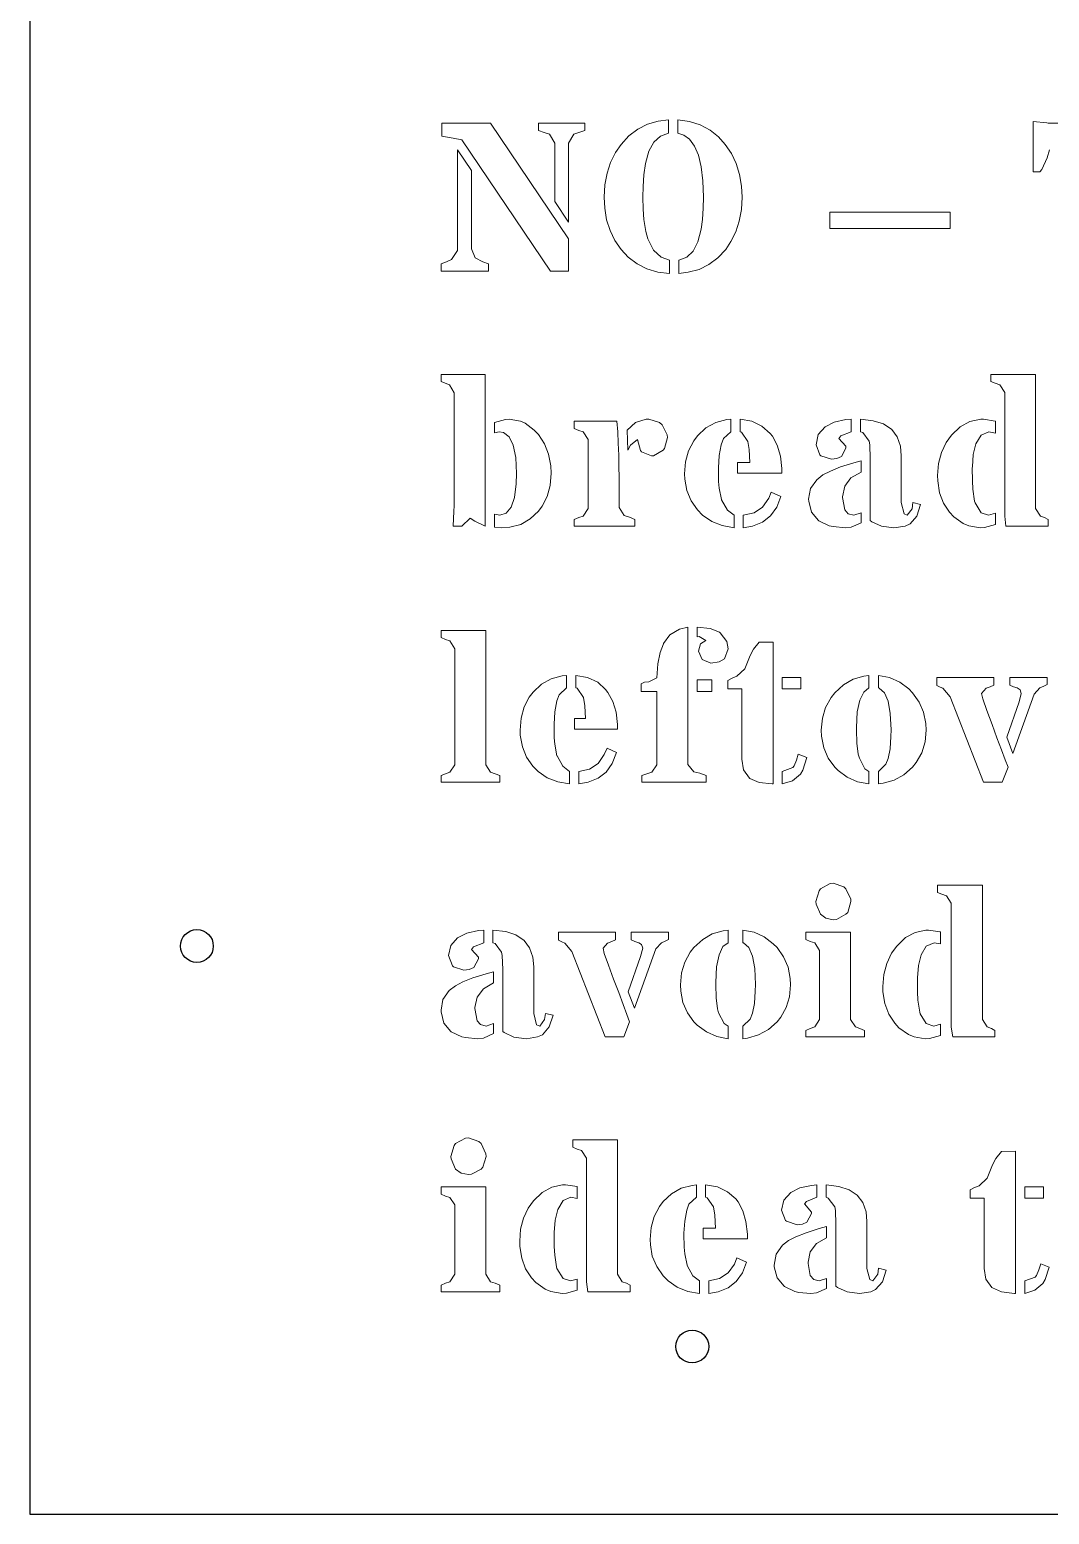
# Model space of a CAD drawing. Header units: millimetres. Extents: x 3735 to 5333, y 3252 to 4770.
# Drawn here: x 4539.8 to 4701.4, y 3800 to 4035.1 of the extents above; entities that cross this region are included whole.
import ezdxf

# ---------------------------------------------------------------- set-up
doc = ezdxf.new("R2010")
doc.units = ezdxf.units.MM
doc.layers.add('ext', color=18, linetype='Continuous', true_color=0x000000)
doc.layers.add('MASHARAB', color=6, linetype='Continuous', true_color=0xff00ff)

msp = doc.modelspace()

# ---------------------------------------------------------------- linework, layer by layer
at = {"layer": 'ext'}
msp.add_lwpolyline([(4539.85, 4769.98), (4539.85, 3799.98), (5289.85, 3799.98), (5289.85, 4769.98)], close=True, dxfattribs=at)
at = {"layer": 'MASHARAB', "lineweight": 0}
for p, q in [((4605.17, 4020.32), (4605.17, 4018.27)), ((4612.87, 4020.32), (4605.17, 4020.32)), ((4625.26, 4001.98), (4612.87, 4020.32)), ((4620.47, 4020.32), (4620.47, 4019.16)), ((4627.81, 4020.32), (4620.47, 4020.32)), ((4620.47, 4019.16), (4621.4, 4018.86)), ((4621.4, 4018.86), (4622.22, 4018.57)), ((4626.06, 4018.57), (4626.88, 4018.86)), ((4626.88, 4018.86), (4627.81, 4019.16)), ((4627.81, 4019.16), (4627.81, 4020.32)), ((4636.2, 4019.39), (4634.78, 4018.3)), ((4637.75, 4020.15), (4636.2, 4019.39)), ((4639.47, 4020.65), (4637.75, 4020.15)), ((4641.09, 4020.85), (4639.47, 4020.65)), ((4639.8, 4018.27), (4641.09, 4018.73)), ((4641.09, 4018.73), (4641.09, 4020.85)), ((4644.43, 4020.58), (4642.55, 4020.85)), ((4642.55, 4020.85), (4642.55, 4018.73)), ((4642.55, 4018.73), (4643.5, 4018.43)), ((4646.12, 4020.05), (4644.43, 4020.58)), ((4647.67, 4019.23), (4646.12, 4020.05)), ((4649.02, 4018.14), (4647.67, 4019.23)), ((4701.04, 4020.35), (4698.89, 4020.58)), ((4698.89, 4020.58), (4698.89, 4012.62)), ((4701.24, 4020.32), (4701.04, 4020.35)), ((4704.77, 4020.32), (4701.24, 4020.32)), ((4605.17, 4018.27), (4606.96, 4017.94)), ((4606.96, 4017.94), (4608.34, 4017.67)), ((4608.34, 4017.67), (4622.39, 3996.85)), ((4622.22, 4018.57), (4623.05, 4017.14)), ((4623.05, 4017.14), (4623.05, 4007.89)), ((4625.26, 4017.14), (4626.06, 4018.57)), ((4625.26, 4004.62), (4625.26, 4017.14)), ((4633.56, 4016.95), (4632.67, 4015.66)), ((4634.78, 4018.3), (4633.56, 4016.95)), ((4637.99, 4015.86), (4638.78, 4017.31)), ((4638.78, 4017.31), (4639.8, 4018.27)), ((4643.5, 4018.43), (4644.43, 4017.77)), ((4644.43, 4017.77), (4645.22, 4016.68)), ((4645.22, 4016.68), (4645.82, 4015.23)), ((4650.08, 4016.95), (4649.02, 4018.14)), ((4651.07, 4015.49), (4650.08, 4016.95)), ((4609.86, 4012.82), (4607.65, 4016.09)), ((4607.65, 4016.09), (4607.65, 4000.39)), ((4631.87, 4014.07), (4631.34, 4012.39)), ((4632.67, 4015.66), (4631.87, 4014.07)), ((4637.19, 4012.15), (4637.42, 4013.94)), ((4637.42, 4013.94), (4637.99, 4015.86)), ((4645.82, 4015.23), (4646.25, 4013.41)), ((4651.83, 4013.91), (4651.07, 4015.49)), ((4700.24, 4012.98), (4701.07, 4014.8)), ((4701.07, 4014.8), (4701.47, 4016.09)), ((4609.86, 4000.39), (4609.86, 4012.82)), ((4631.34, 4012.39), (4631.01, 4010.54)), ((4637.06, 4010.3), (4637.19, 4012.15)), ((4646.25, 4013.41), (4646.51, 4011.2)), ((4652.36, 4012.19), (4651.83, 4013.91)), ((4652.66, 4010.34), (4652.36, 4012.19)), ((4698.89, 4012.62), (4699.91, 4012.62)), ((4699.91, 4012.62), (4700.24, 4012.98)), ((4631.01, 4010.54), (4630.88, 4008.59)), ((4637.03, 4008.59), (4637.06, 4010.3)), ((4646.51, 4011.2), (4646.61, 4008.59)), ((4652.76, 4008.59), (4652.66, 4010.34)), ((4623.05, 4007.89), (4625.26, 4004.62)), ((4630.88, 4008.59), (4630.98, 4006.87)), ((4630.98, 4006.87), (4631.28, 4005.02)), ((4637.06, 4006.7), (4637.03, 4008.59)), ((4646.58, 4006.87), (4646.45, 4005.05)), ((4646.61, 4008.59), (4646.58, 4006.87)), ((4652.63, 4006.64), (4652.76, 4008.59)), ((4631.28, 4005.02), (4631.84, 4003.33)), ((4637.19, 4005.05), (4637.06, 4006.7)), ((4637.49, 4003.17), (4637.19, 4005.05)), ((4646.45, 4005.05), (4646.25, 4003.5)), ((4651.73, 4003.1), (4652.3, 4004.79)), ((4652.3, 4004.79), (4652.63, 4006.64)), ((4666.67, 4006.24), (4685.7, 4006.24)), ((4666.67, 4003.63), (4666.67, 4006.24)), ((4685.7, 4006.24), (4685.7, 4003.63)), ((4631.84, 4003.33), (4632.6, 4001.75)), ((4637.82, 4001.98), (4637.49, 4003.17)), ((4646.25, 4003.5), (4645.75, 4001.51)), ((4650.97, 4001.55), (4651.73, 4003.1)), ((4685.7, 4003.63), (4666.67, 4003.63)), ((4607.62, 4000.13), (4606.72, 3998.74)), ((4607.65, 4000.39), (4607.62, 4000.13)), ((4610.46, 3998.97), (4609.86, 4000.39)), ((4625.26, 3996.85), (4625.26, 4001.98)), ((4632.6, 4001.75), (4633.59, 4000.32)), ((4633.59, 4000.32), (4634.71, 3999.1)), ((4638.71, 4000.19), (4637.82, 4001.98)), ((4639.94, 3999.07), (4638.71, 4000.19)), ((4644.99, 4000.03), (4643.97, 3999.07)), ((4645.75, 4001.51), (4644.99, 4000.03)), ((4648.89, 3998.97), (4650.15, 4000.32)), ((4650.15, 4000.32), (4650.97, 4001.55)), ((4605.9, 3998.37), (4605.04, 3998.04)), ((4605.04, 3998.04), (4605.04, 3996.85)), ((4606.72, 3998.74), (4605.9, 3998.37)), ((4611.68, 3998.37), (4610.46, 3998.97)), ((4612.57, 3998.04), (4611.68, 3998.37)), ((4612.57, 3996.85), (4612.57, 3998.04)), ((4634.71, 3999.1), (4636.1, 3998.04)), ((4636.1, 3998.04), (4637.66, 3997.25)), ((4641.26, 3998.64), (4639.94, 3999.07)), ((4641.26, 3996.52), (4641.26, 3998.64)), ((4643.97, 3999.07), (4642.71, 3998.64)), ((4642.71, 3998.64), (4642.71, 3996.52)), ((4645.92, 3997.15), (4647.5, 3997.91)), ((4647.5, 3997.91), (4648.89, 3998.97)), ((4605.04, 3996.85), (4612.57, 3996.85)), ((4622.39, 3996.85), (4625.26, 3996.85)), ((4637.66, 3997.25), (4639.37, 3996.72)), ((4639.37, 3996.72), (4641.26, 3996.52)), ((4642.71, 3996.52), (4644.2, 3996.69)), ((4644.2, 3996.69), (4645.92, 3997.15)), ((4605.04, 3980.53), (4605.04, 3979.41)), ((4612.05, 3980.53), (4605.04, 3980.53)), ((4605.04, 3979.41), (4605.67, 3979.11)), ((4605.67, 3979.11), (4606.36, 3978.88)), ((4606.36, 3978.88), (4607.12, 3977.62)), ((4612.05, 3956.47), (4612.05, 3980.53)), ((4692.15, 3980.53), (4692.15, 3979.41)), ((4699.25, 3980.53), (4692.15, 3980.53)), ((4692.15, 3979.41), (4692.84, 3979.11)), ((4692.84, 3979.11), (4693.57, 3978.88)), ((4693.57, 3978.88), (4694.36, 3977.66)), ((4699.25, 3959.28), (4699.25, 3980.53)), ((4607.12, 3977.62), (4607.12, 3959.68)), ((4694.36, 3977.66), (4694.36, 3958.06)), ((4615.25, 3973.39), (4613.5, 3972.93)), ((4613.5, 3972.93), (4613.5, 3971.28)), ((4615.85, 3973.43), (4615.25, 3973.39)), ((4617.63, 3973.13), (4615.85, 3973.43)), ((4618.36, 3972.8), (4617.63, 3973.13)), ((4619.81, 3971.71), (4618.36, 3972.8)), ((4620.47, 3971.01), (4619.81, 3971.71)), ((4626.16, 3973.09), (4626.16, 3971.94)), ((4632.9, 3973.09), (4626.16, 3973.09)), ((4626.16, 3971.94), (4626.85, 3971.64)), ((4626.85, 3971.64), (4627.58, 3971.44)), ((4633.03, 3971.41), (4632.9, 3973.09)), ((4635.87, 3972.9), (4634.52, 3971.67)), ((4634.52, 3971.67), (4634.62, 3968.53)), ((4637.52, 3973.43), (4635.87, 3972.9)), ((4637.99, 3973.43), (4637.52, 3973.43)), ((4639.67, 3972.9), (4637.99, 3973.43)), ((4640.1, 3972.53), (4639.67, 3972.9)), ((4640.89, 3970.95), (4640.1, 3972.53)), ((4647.01, 3972.04), (4645.69, 3970.78)), ((4648.56, 3972.9), (4647.01, 3972.04)), ((4650.31, 3973.36), (4648.56, 3972.9)), ((4650.97, 3973.43), (4650.31, 3973.36)), ((4650.97, 3971.44), (4650.97, 3973.43)), ((4654.31, 3973.09), (4652.43, 3973.43)), ((4652.43, 3973.43), (4652.43, 3971.44)), ((4655.9, 3972.33), (4654.31, 3973.09)), ((4657.19, 3971.18), (4655.9, 3972.33)), ((4665.91, 3972.2), (4664.82, 3971.01)), ((4667.36, 3972.96), (4665.91, 3972.2)), ((4669.21, 3973.36), (4667.36, 3972.96)), ((4670.04, 3973.43), (4669.21, 3973.36)), ((4670.04, 3971.44), (4670.04, 3973.43)), ((4673.54, 3973.19), (4671.53, 3973.43)), ((4671.53, 3973.43), (4671.53, 3971.44)), ((4675.16, 3972.67), (4673.54, 3973.19)), ((4676.45, 3971.81), (4675.16, 3972.67)), ((4677.31, 3970.65), (4676.45, 3971.81)), ((4687.32, 3972.24), (4685.94, 3970.91)), ((4688.84, 3973.06), (4687.32, 3972.24)), ((4690.56, 3973.43), (4688.84, 3973.06)), ((4690.99, 3973.43), (4690.56, 3973.43)), ((4692.84, 3973.13), (4690.99, 3973.43)), ((4692.88, 3973.13), (4692.84, 3973.13)), ((4692.88, 3971.24), (4692.88, 3973.13)), ((4613.5, 3971.28), (4614.26, 3971.44)), ((4614.26, 3971.44), (4614.95, 3971.31)), ((4614.95, 3971.31), (4615.85, 3970.62)), ((4615.85, 3970.62), (4616.47, 3969.33)), ((4616.47, 3969.33), (4616.87, 3967.38)), ((4621.43, 3969.53), (4620.47, 3971.01)), ((4622.09, 3967.87), (4621.43, 3969.53)), ((4627.58, 3971.44), (4628.34, 3970.22)), ((4628.34, 3970.22), (4628.34, 3959.28)), ((4633.13, 3969.62), (4633.03, 3971.41)), ((4633.19, 3967.74), (4633.13, 3969.62)), ((4634.62, 3968.53), (4635.05, 3969.29)), ((4635.05, 3969.29), (4636.17, 3970.22)), ((4636.17, 3970.22), (4636.17, 3970.19)), ((4636.17, 3970.19), (4636.66, 3968.47)), ((4640.46, 3968.8), (4640.93, 3970.52)), ((4640.93, 3970.52), (4640.89, 3970.95)), ((4645.09, 3969.99), (4644.26, 3968.44)), ((4645.69, 3970.78), (4645.09, 3969.99)), ((4649.12, 3967.68), (4649.45, 3969.39)), ((4649.45, 3969.39), (4649.78, 3970.35)), ((4649.78, 3970.35), (4650.97, 3971.44)), ((4652.43, 3971.44), (4652.66, 3971.38)), ((4652.66, 3971.38), (4653.65, 3969.92)), ((4653.65, 3969.92), (4653.88, 3968.63)), ((4657.55, 3970.72), (4657.19, 3971.18)), ((4658.31, 3969.29), (4657.55, 3970.72)), ((4658.81, 3967.58), (4658.31, 3969.29)), ((4664.82, 3971.01), (4664.46, 3969.39)), ((4664.46, 3969.39), (4665.08, 3967.77)), ((4668.09, 3970.38), (4668.42, 3970.78)), ((4669.21, 3969.13), (4668.09, 3970.38)), ((4668.42, 3970.78), (4670.04, 3971.44)), ((4671.53, 3971.44), (4671.86, 3971.34)), ((4671.86, 3971.34), (4672.88, 3969.96)), ((4672.88, 3969.96), (4672.98, 3969.39)), ((4672.98, 3969.39), (4673.05, 3967.21)), ((4677.84, 3969.16), (4677.31, 3970.65)), ((4685.11, 3969.76), (4684.35, 3968.14)), ((4685.94, 3970.91), (4685.11, 3969.76)), ((4689.37, 3967.84), (4689.8, 3969.53)), ((4689.8, 3969.53), (4690.63, 3970.91)), ((4690.63, 3970.91), (4691.85, 3971.44)), ((4691.85, 3971.44), (4692.88, 3971.24)), ((4616.87, 3967.38), (4617, 3964.83)), ((4622.42, 3966.06), (4622.09, 3967.87)), ((4633.23, 3965.79), (4633.19, 3967.74)), ((4636.66, 3968.47), (4636.8, 3968.27)), ((4636.8, 3968.27), (4638.38, 3967.61)), ((4638.38, 3967.61), (4638.71, 3967.64)), ((4638.71, 3967.64), (4640.23, 3968.5)), ((4640.23, 3968.5), (4640.46, 3968.8)), ((4644.26, 3968.44), (4643.8, 3966.68)), ((4648.99, 3965.73), (4649.12, 3967.68)), ((4653.88, 3968.63), (4653.98, 3966.58)), ((4659.04, 3965.63), (4658.81, 3967.58)), ((4665.08, 3967.77), (4665.22, 3967.64)), ((4665.22, 3967.64), (4666.93, 3967.11)), ((4666.93, 3967.11), (4667.76, 3967.21)), ((4667.76, 3967.21), (4668.49, 3967.51)), ((4668.49, 3967.51), (4669.21, 3968.86)), ((4669.21, 3968.86), (4669.21, 3969.13)), ((4673.05, 3967.21), (4673.05, 3957.4)), ((4677.97, 3967.61), (4677.84, 3969.16)), ((4677.97, 3960.21), (4677.97, 3967.61)), ((4684.35, 3968.14), (4683.89, 3966.39)), ((4689.24, 3965.89), (4689.37, 3967.84)), ((4617, 3964.83), (4616.94, 3963.21)), ((4622.32, 3962.95), (4622.49, 3964.9)), ((4622.49, 3964.9), (4622.42, 3966.06)), ((4633.26, 3964.34), (4633.23, 3965.79)), ((4643.8, 3966.68), (4643.64, 3964.77)), ((4643.64, 3964.77), (4643.67, 3963.94)), ((4648.99, 3965.66), (4648.99, 3965.73)), ((4649.02, 3963.54), (4648.99, 3965.66)), ((4652.02, 3966.58), (4652.02, 3964.9)), ((4653.98, 3966.58), (4652.02, 3966.58)), ((4652.02, 3964.9), (4659.07, 3964.9)), ((4659.07, 3964.9), (4659.04, 3965.63)), ((4665.55, 3964.6), (4664.59, 3963.84)), ((4666.74, 3965.2), (4665.55, 3964.6)), ((4668.36, 3965.86), (4666.74, 3965.2)), ((4670.44, 3966.49), (4668.36, 3965.86)), ((4669.97, 3964.14), (4671.59, 3965.06)), ((4671.59, 3966.82), (4670.44, 3966.49)), ((4671.59, 3965.06), (4671.59, 3966.82)), ((4683.89, 3966.39), (4683.72, 3964.5)), ((4689.21, 3965.73), (4689.24, 3965.89)), ((4689.24, 3963.64), (4689.21, 3965.73)), ((4616.94, 3963.21), (4616.67, 3961.03)), ((4621.86, 3961.2), (4622.32, 3962.95)), ((4633.26, 3959.45), (4633.26, 3964.34)), ((4643.67, 3963.94), (4643.97, 3962.12)), ((4649.12, 3962.52), (4649.02, 3963.54)), ((4649.49, 3960.7), (4649.12, 3962.52)), ((4663.6, 3962.45), (4663.27, 3960.74)), ((4664.59, 3963.84), (4663.6, 3962.45)), ((4668.65, 3961.13), (4669.02, 3962.82)), ((4669.02, 3962.82), (4669.97, 3964.14)), ((4683.72, 3964.5), (4683.75, 3963.64)), ((4683.75, 3963.64), (4684.05, 3961.79)), ((4689.31, 3962.32), (4689.24, 3963.64)), ((4689.6, 3960.44), (4689.31, 3962.32)), ((4616.67, 3961.03), (4616.14, 3959.48)), ((4621.07, 3959.65), (4621.86, 3961.2)), ((4643.97, 3962.12), (4644.66, 3960.5)), ((4644.66, 3960.5), (4645.69, 3959.05)), ((4649.49, 3960.67), (4649.49, 3960.7)), ((4650.41, 3959.02), (4649.49, 3960.67)), ((4656.99, 3960.9), (4656, 3959.48)), ((4657.38, 3961.89), (4656.99, 3960.9)), ((4658.9, 3961.2), (4657.38, 3961.89)), ((4658.24, 3959.48), (4658.9, 3961.2)), ((4663.27, 3960.74), (4663.3, 3960.47)), ((4663.3, 3960.47), (4663.73, 3958.72)), ((4668.65, 3961), (4668.65, 3961.13)), ((4669.02, 3959.08), (4668.65, 3961)), ((4678.43, 3958.42), (4677.97, 3960.21)), ((4679.82, 3960.24), (4679.69, 3959.25)), ((4681.01, 3959.94), (4679.82, 3960.24)), ((4680.45, 3958.06), (4681.01, 3959.94)), ((4684.05, 3961.79), (4684.68, 3960.14)), ((4684.68, 3960.14), (4685.64, 3958.69)), ((4689.67, 3960.17), (4689.6, 3960.44)), ((4690.63, 3958.62), (4689.67, 3960.17)), ((4607.09, 3958.85), (4606.96, 3956.51)), ((4607.12, 3959.68), (4607.09, 3958.85)), ((4608.31, 3956.51), (4609.67, 3957.76)), ((4609.67, 3957.76), (4610.39, 3957.27)), ((4614.33, 3958.22), (4613.5, 3958.36)), ((4613.5, 3958.36), (4613.5, 3956.34)), ((4615.35, 3958.55), (4614.33, 3958.22)), ((4616.14, 3959.48), (4615.35, 3958.55)), ((4617.66, 3956.77), (4619.18, 3957.63)), ((4619.18, 3957.63), (4620.47, 3958.85)), ((4620.47, 3958.85), (4621.07, 3959.65)), ((4626.85, 3957.86), (4626.16, 3957.56)), ((4626.16, 3957.56), (4626.16, 3956.51)), ((4627.58, 3958.09), (4626.85, 3957.86)), ((4628.34, 3959.28), (4627.58, 3958.09)), ((4634.05, 3958.19), (4633.26, 3959.45)), ((4634.88, 3957.89), (4634.05, 3958.19)), ((4635.74, 3957.56), (4634.88, 3957.89)), ((4635.74, 3956.51), (4635.74, 3957.56)), ((4645.69, 3959.05), (4646.48, 3958.22)), ((4646.48, 3958.22), (4647.93, 3957.23)), ((4651.47, 3958.22), (4650.41, 3959.02)), ((4651.47, 3956.24), (4651.47, 3958.22)), ((4654.64, 3958.59), (4652.92, 3958.22)), ((4652.92, 3958.22), (4652.92, 3956.24)), ((4656, 3959.48), (4654.64, 3958.59)), ((4656, 3957.13), (4657.25, 3958.13)), ((4657.25, 3958.13), (4658.24, 3959.48)), ((4663.73, 3958.72), (4664.85, 3957.4)), ((4669.54, 3958.46), (4669.02, 3959.08)), ((4670.44, 3958.22), (4669.54, 3958.46)), ((4671.59, 3958.62), (4670.44, 3958.22)), ((4671.59, 3957.03), (4671.59, 3958.62)), ((4678.9, 3958.22), (4678.43, 3958.42)), ((4679.69, 3959.25), (4678.9, 3958.22)), ((4679.36, 3956.87), (4680.45, 3958.06)), ((4685.64, 3958.69), (4686.3, 3957.96)), ((4686.3, 3957.96), (4687.79, 3956.9)), ((4691.82, 3958.22), (4690.63, 3958.62)), ((4692.88, 3958.52), (4691.82, 3958.22)), ((4692.88, 3956.74), (4692.88, 3958.52)), ((4694.36, 3958.06), (4694.56, 3956.51)), ((4700.01, 3958.09), (4699.25, 3959.28)), ((4700.67, 3957.86), (4700.01, 3958.09)), ((4701.27, 3957.56), (4700.67, 3957.86)), ((4701.27, 3956.51), (4701.27, 3957.56)), ((4606.96, 3956.51), (4608.31, 3956.51)), ((4610.39, 3957.27), (4612.05, 3956.47)), ((4613.5, 3956.34), (4614.62, 3956.24)), ((4614.62, 3956.24), (4615.94, 3956.34)), ((4615.94, 3956.34), (4617.66, 3956.77)), ((4626.16, 3956.51), (4635.74, 3956.51)), ((4647.93, 3957.23), (4649.59, 3956.57)), ((4649.59, 3956.57), (4651.47, 3956.24)), ((4652.92, 3956.24), (4654.41, 3956.51)), ((4654.41, 3956.51), (4656, 3957.13)), ((4664.85, 3957.4), (4664.92, 3957.33)), ((4664.92, 3957.33), (4666.57, 3956.54)), ((4666.57, 3956.54), (4667.2, 3956.41)), ((4667.2, 3956.41), (4669.12, 3956.24)), ((4669.12, 3956.24), (4670.01, 3956.31)), ((4670.01, 3956.31), (4671.59, 3957.03)), ((4673.05, 3957.4), (4673.31, 3957.17)), ((4673.31, 3957.17), (4674.83, 3956.47)), ((4674.83, 3956.47), (4676.81, 3956.24)), ((4676.81, 3956.24), (4678.6, 3956.51)), ((4678.6, 3956.51), (4679.36, 3956.87)), ((4687.79, 3956.9), (4688.68, 3956.54)), ((4688.68, 3956.54), (4690.46, 3956.24)), ((4690.46, 3956.24), (4691.16, 3956.27)), ((4691.16, 3956.27), (4692.88, 3956.74)), ((4694.56, 3956.51), (4701.27, 3956.51)), ((4605.04, 3939.95), (4605.04, 3938.83)), ((4612.11, 3939.95), (4605.04, 3939.95)), ((4605.04, 3938.83), (4605.73, 3938.53)), ((4612.11, 3918.7), (4612.11, 3939.95)), ((4641.32, 3939.26), (4640.27, 3937.9)), ((4642.81, 3940.15), (4641.32, 3939.26)), ((4644.13, 3940.48), (4642.81, 3940.15)), ((4644.13, 3918.73), (4644.13, 3940.48)), ((4647.67, 3940.28), (4645.62, 3940.48)), ((4645.62, 3940.48), (4645.62, 3938.96)), ((4645.62, 3938.96), (4645.95, 3938.99)), ((4645.95, 3938.99), (4647.01, 3938.4)), ((4649.16, 3939.69), (4647.67, 3940.28)), ((4649.29, 3939.59), (4649.16, 3939.69)), ((4650.35, 3938.2), (4649.29, 3939.59)), ((4605.73, 3938.53), (4606.43, 3938.3)), ((4606.43, 3938.3), (4607.22, 3937.07)), ((4607.22, 3937.07), (4607.22, 3918.7)), ((4639.74, 3936.48), (4639.41, 3934.7)), ((4640.27, 3937.87), (4639.74, 3936.48)), ((4640.27, 3937.9), (4640.27, 3937.87)), ((4646.18, 3937.87), (4645.82, 3936.68)), ((4645.82, 3936.68), (4646.41, 3935.36)), ((4647.01, 3938.4), (4646.18, 3937.87)), ((4649.95, 3935.49), (4650.54, 3937.04)), ((4650.54, 3937.04), (4650.35, 3938.2)), ((4654.54, 3937.01), (4654.01, 3936.02)), ((4655.43, 3938.1), (4654.54, 3937.01)), ((4657.65, 3938.13), (4655.43, 3938.1)), ((4657.65, 3915.66), (4657.65, 3938.13)), ((4639.41, 3934.7), (4639.24, 3932.45)), ((4646.41, 3935.36), (4647.8, 3934.79)), ((4647.8, 3934.79), (4649.09, 3934.99)), ((4649.09, 3934.99), (4649.95, 3935.49)), ((4654.01, 3936.02), (4653.19, 3933.9)), ((4622.49, 3932.32), (4620.97, 3931.46)), ((4624.24, 3932.78), (4622.49, 3932.32)), ((4624.9, 3932.85), (4624.24, 3932.78)), ((4624.9, 3930.86), (4624.9, 3932.85)), ((4628.27, 3932.51), (4626.39, 3932.85)), ((4626.39, 3932.85), (4626.39, 3930.86)), ((4629.86, 3931.75), (4628.27, 3932.51)), ((4631.11, 3930.63), (4629.86, 3931.75)), ((4637.29, 3931.75), (4636.76, 3931.49)), ((4637.95, 3931.85), (4637.29, 3931.75)), ((4639.24, 3932.45), (4637.95, 3931.85)), ((4645.62, 3932.12), (4645.62, 3930.3)), ((4647.97, 3932.12), (4645.62, 3932.12)), ((4647.97, 3930.3), (4647.97, 3932.12)), ((4651.17, 3932.42), (4650.51, 3932.02)), ((4650.51, 3932.02), (4650.51, 3930.7)), ((4651.93, 3932.71), (4651.17, 3932.42)), ((4653.19, 3933.9), (4651.93, 3932.71)), ((4659.1, 3932.51), (4659.1, 3930.7)), ((4662.08, 3932.51), (4659.1, 3932.51)), ((4662.08, 3930.7), (4662.08, 3932.51)), ((4670.34, 3932.25), (4668.82, 3931.36)), ((4672.06, 3932.75), (4670.34, 3932.25)), ((4672.85, 3932.85), (4672.06, 3932.75)), ((4672.85, 3930.86), (4672.85, 3932.85)), ((4676.12, 3932.51), (4674.34, 3932.85)), ((4674.34, 3932.85), (4674.34, 3930.86)), ((4677.74, 3931.79), (4676.12, 3932.51)), ((4679.16, 3930.7), (4677.74, 3931.79)), ((4683.59, 3932.51), (4683.59, 3931.26)), ((4692.64, 3932.51), (4683.59, 3932.51)), ((4692.64, 3931.29), (4692.64, 3932.51)), ((4695.16, 3932.51), (4695.16, 3931.29)), ((4701.07, 3932.51), (4695.16, 3932.51)), ((4701.07, 3931.39), (4701.07, 3932.51)), ((4619.02, 3929.41), (4618.22, 3927.86)), ((4619.65, 3930.2), (4619.02, 3929.41)), ((4620.97, 3931.46), (4619.65, 3930.2)), ((4623.38, 3928.81), (4623.74, 3929.77)), ((4623.74, 3929.77), (4624.9, 3930.86)), ((4626.39, 3930.86), (4626.59, 3930.8)), ((4626.59, 3930.8), (4627.61, 3929.34)), ((4627.61, 3929.34), (4627.81, 3928.05)), ((4631.48, 3930.14), (4631.11, 3930.63)), ((4632.27, 3928.71), (4631.48, 3930.14)), ((4636.76, 3931.49), (4636.76, 3930.3)), ((4636.76, 3930.3), (4639.24, 3930.3)), ((4639.24, 3930.3), (4639.24, 3918.7)), ((4645.62, 3930.3), (4647.97, 3930.3)), ((4650.51, 3930.7), (4652.72, 3930.7)), ((4652.72, 3930.7), (4652.72, 3919.59)), ((4659.1, 3930.7), (4662.08, 3930.7)), ((4666.84, 3929.34), (4665.98, 3927.79)), ((4667.43, 3930.1), (4666.84, 3929.34)), ((4668.82, 3931.36), (4667.43, 3930.1)), ((4671.4, 3928.95), (4672.02, 3930.2)), ((4672.02, 3930.2), (4672.85, 3930.86)), ((4674.34, 3930.86), (4674.47, 3930.83)), ((4674.47, 3930.83), (4675.29, 3930.1)), ((4675.29, 3930.1), (4675.89, 3928.75)), ((4679.76, 3930.1), (4679.16, 3930.7)), ((4680.81, 3928.62), (4679.76, 3930.1)), ((4683.59, 3931.26), (4684.15, 3930.99)), ((4684.15, 3930.99), (4684.58, 3930.8)), ((4684.58, 3930.8), (4685.74, 3929.47)), ((4685.74, 3929.47), (4691.02, 3915.93)), ((4690.66, 3929.97), (4691.42, 3930.8)), ((4690.89, 3929.14), (4690.66, 3929.97)), ((4691.42, 3930.8), (4692.05, 3931.03)), ((4692.05, 3931.03), (4692.64, 3931.29)), ((4695.16, 3931.29), (4695.75, 3931.06)), ((4695.65, 3920.49), (4699.05, 3929.9)), ((4695.75, 3931.06), (4696.35, 3930.86)), ((4696.35, 3930.86), (4696.81, 3930.56)), ((4696.97, 3930), (4696.64, 3928.65)), ((4696.81, 3930.56), (4696.97, 3930)), ((4699.05, 3929.9), (4699.95, 3930.86)), ((4699.95, 3930.86), (4700.54, 3931.13)), ((4700.54, 3931.13), (4701.07, 3931.39)), ((4618.22, 3927.86), (4617.73, 3926.1)), ((4622.95, 3925.15), (4623.05, 3927.1)), ((4623.05, 3927.1), (4623.38, 3928.81)), ((4627.81, 3928.05), (4627.91, 3926)), ((4632.77, 3927), (4632.27, 3928.71)), ((4633, 3925.05), (4632.77, 3927)), ((4665.98, 3927.79), (4665.48, 3926.07)), ((4670.87, 3924.58), (4671, 3927.06)), ((4671, 3927.06), (4671.4, 3928.95)), ((4675.89, 3928.75), (4676.22, 3926.8)), ((4681.51, 3927), (4680.81, 3928.62)), ((4681.84, 3925.21), (4681.51, 3927)), ((4691.52, 3927.29), (4690.89, 3929.14)), ((4692.35, 3925.08), (4691.52, 3927.29)), ((4696.64, 3928.65), (4694.69, 3923.06)), ((4617.73, 3926.1), (4617.56, 3924.19)), ((4622.95, 3925.08), (4622.95, 3925.15)), ((4622.98, 3922.96), (4622.95, 3925.08)), ((4626.21, 3926), (4626.21, 3924.32)), ((4627.91, 3926), (4626.21, 3926)), ((4633, 3924.32), (4633, 3925.05)), ((4665.48, 3926.07), (4665.28, 3924.19)), ((4670.87, 3924.25), (4670.87, 3924.58)), ((4676.22, 3926.8), (4676.35, 3924.25)), ((4681.9, 3924.19), (4681.84, 3925.21)), ((4693.14, 3922.96), (4692.35, 3925.08)), ((4617.56, 3924.19), (4617.6, 3923.36)), ((4617.6, 3923.36), (4617.93, 3921.54)), ((4623.05, 3921.94), (4622.98, 3922.96)), ((4626.21, 3924.32), (4633, 3924.32)), ((4665.28, 3924.19), (4665.35, 3923.2)), ((4665.35, 3923.2), (4665.71, 3921.38)), ((4670.93, 3922.11), (4670.87, 3924.25)), ((4676.32, 3923.16), (4676.19, 3921.21)), ((4676.35, 3924.25), (4676.32, 3923.16)), ((4681.21, 3920.59), (4681.74, 3922.3)), ((4681.74, 3922.3), (4681.9, 3924.19)), ((4693.83, 3921.08), (4693.14, 3922.96)), ((4694.69, 3923.06), (4695.65, 3920.49)), ((4617.93, 3921.54), (4618.59, 3919.92)), ((4618.59, 3919.92), (4619.61, 3918.47)), ((4623.41, 3920.12), (4623.05, 3921.94)), ((4623.45, 3920.09), (4623.41, 3920.12)), ((4624.34, 3918.47), (4623.45, 3920.09)), ((4630.91, 3920.32), (4629.92, 3918.9)), ((4631.34, 3921.31), (4630.91, 3920.32)), ((4632.86, 3920.62), (4631.34, 3921.31)), ((4632.17, 3918.9), (4632.86, 3920.62)), ((4661.65, 3920.35), (4661.35, 3919.4)), ((4663, 3919.83), (4661.65, 3920.35)), ((4665.71, 3921.38), (4666.41, 3919.76)), ((4671.16, 3920.39), (4670.93, 3922.11)), ((4671.33, 3919.73), (4671.16, 3920.39)), ((4676.19, 3921.21), (4675.89, 3919.69)), ((4680.35, 3919.06), (4681.21, 3920.59)), ((4694.43, 3919.49), (4693.83, 3921.08)), ((4606.43, 3917.51), (4605.73, 3917.28)), ((4607.22, 3918.7), (4606.43, 3917.51)), ((4612.9, 3917.51), (4612.11, 3918.7)), ((4613.63, 3917.28), (4612.9, 3917.51)), ((4619.61, 3918.47), (4620.44, 3917.64)), ((4620.44, 3917.64), (4621.86, 3916.65)), ((4625.4, 3917.64), (4624.34, 3918.47)), ((4625.4, 3915.66), (4625.4, 3917.64)), ((4628.57, 3918.01), (4626.88, 3917.64)), ((4626.88, 3917.64), (4626.88, 3915.66)), ((4629.92, 3918.9), (4628.57, 3918.01)), ((4629.92, 3916.55), (4631.21, 3917.54)), ((4631.21, 3917.54), (4632.17, 3918.9)), ((4638.42, 3917.51), (4637.66, 3917.28)), ((4639.24, 3918.7), (4638.42, 3917.51)), ((4645.09, 3917.58), (4644.13, 3918.73)), ((4646.05, 3917.35), (4645.09, 3917.58)), ((4652.72, 3919.59), (4652.99, 3917.91)), ((4652.99, 3917.91), (4653.91, 3916.59)), ((4660.79, 3918.24), (4659.1, 3917.64)), ((4659.1, 3917.64), (4659.1, 3915.66)), ((4660.99, 3918.5), (4660.79, 3918.24)), ((4661.35, 3919.4), (4660.99, 3918.5)), ((4661.98, 3917.21), (4662.37, 3917.84)), ((4662.37, 3917.84), (4663, 3919.83)), ((4666.41, 3919.76), (4667.43, 3918.3)), ((4667.43, 3918.3), (4667.96, 3917.78)), ((4667.96, 3917.78), (4669.41, 3916.72)), ((4672.22, 3918.07), (4671.33, 3919.73)), ((4672.85, 3917.64), (4672.22, 3918.07)), ((4672.85, 3915.66), (4672.85, 3917.64)), ((4675.53, 3918.77), (4674.34, 3917.64)), ((4674.34, 3917.64), (4674.34, 3915.66)), ((4675.89, 3919.69), (4675.53, 3918.77)), ((4678.4, 3917.08), (4679.76, 3918.3)), ((4679.76, 3918.3), (4680.35, 3919.06)), ((4693.97, 3915.93), (4694.89, 3918.3)), ((4694.89, 3918.3), (4694.43, 3919.49)), ((4605.73, 3917.28), (4605.04, 3916.98)), ((4605.04, 3916.98), (4605.04, 3915.93)), ((4605.04, 3915.93), (4614.33, 3915.93)), ((4614.33, 3916.98), (4613.63, 3917.28)), ((4614.33, 3915.93), (4614.33, 3916.98)), ((4621.86, 3916.65), (4623.55, 3915.99)), ((4623.55, 3915.99), (4625.4, 3915.66)), ((4626.88, 3915.66), (4628.34, 3915.93)), ((4628.34, 3915.93), (4629.92, 3916.55)), ((4637.66, 3917.28), (4636.86, 3916.98)), ((4636.86, 3916.98), (4636.86, 3915.93)), ((4636.86, 3915.93), (4647.04, 3915.93)), ((4647.04, 3916.98), (4646.05, 3917.35)), ((4647.04, 3915.93), (4647.04, 3916.98)), ((4653.91, 3916.59), (4653.98, 3916.52)), ((4653.98, 3916.52), (4655.47, 3915.89)), ((4655.47, 3915.89), (4657.52, 3915.66)), ((4657.52, 3915.66), (4657.65, 3915.66)), ((4659.1, 3915.66), (4660.72, 3916.16)), ((4660.72, 3916.16), (4661.98, 3917.21)), ((4669.41, 3916.72), (4671.03, 3915.99)), ((4671.03, 3915.99), (4672.85, 3915.66)), ((4674.34, 3915.66), (4675.1, 3915.76)), ((4675.1, 3915.76), (4676.85, 3916.26)), ((4676.85, 3916.26), (4678.4, 3917.08)), ((4691.02, 3915.93), (4693.97, 3915.93)), ((4664.95, 3898.74), (4664.42, 3897.02)), ((4665.18, 3899.04), (4664.95, 3898.74)), ((4666.7, 3899.87), (4665.18, 3899.04)), ((4667.2, 3899.93), (4666.7, 3899.87)), ((4668.88, 3899.37), (4667.2, 3899.93)), ((4669.21, 3899.04), (4668.88, 3899.37)), ((4669.97, 3897.42), (4669.21, 3899.04)), ((4683.72, 3899.63), (4683.72, 3898.48)), ((4690.83, 3899.63), (4683.72, 3899.63)), ((4690.83, 3878.35), (4690.83, 3899.63)), ((4664.42, 3897.02), (4664.46, 3896.63)), ((4664.46, 3896.63), (4665.18, 3895.01)), ((4669.48, 3895.31), (4669.97, 3897.02)), ((4669.97, 3897.02), (4669.97, 3897.42)), ((4683.72, 3898.48), (4684.42, 3898.18)), ((4684.42, 3898.18), (4685.14, 3897.95)), ((4685.14, 3897.95), (4685.9, 3896.76)), ((4685.9, 3896.76), (4685.9, 3877.13)), ((4665.18, 3895.01), (4666.04, 3894.38)), ((4666.04, 3894.38), (4667.2, 3894.15)), ((4667.2, 3894.15), (4667.69, 3894.18)), ((4667.69, 3894.18), (4669.21, 3895.01)), ((4669.21, 3895.01), (4669.48, 3895.31)), ((4609.14, 3892.03), (4607.65, 3891.27)), ((4610.99, 3892.43), (4609.14, 3892.03)), ((4611.81, 3892.5), (4610.99, 3892.43)), ((4611.81, 3890.51), (4611.81, 3892.5)), ((4615.28, 3892.26), (4613.27, 3892.5)), ((4613.27, 3892.5), (4613.27, 3890.51)), ((4616.9, 3891.74), (4615.28, 3892.26)), ((4618.19, 3890.88), (4616.9, 3891.74)), ((4623.64, 3892.17), (4623.64, 3890.91)), ((4632.7, 3892.17), (4623.64, 3892.17)), ((4632.7, 3890.94), (4632.7, 3892.17)), ((4635.18, 3892.17), (4635.18, 3890.94)), ((4641.09, 3892.17), (4635.18, 3892.17)), ((4641.09, 3891.04), (4641.09, 3892.17)), ((4648.03, 3891.9), (4646.51, 3891.01)), ((4649.75, 3892.4), (4648.03, 3891.9)), ((4650.54, 3892.5), (4649.75, 3892.4)), ((4650.54, 3890.51), (4650.54, 3892.5)), ((4654.64, 3892.17), (4652.86, 3892.5)), ((4652.86, 3892.5), (4652.86, 3890.51)), ((4656.26, 3891.44), (4654.64, 3892.17)), ((4662.84, 3892.17), (4662.84, 3891.01)), ((4669.94, 3892.17), (4662.84, 3892.17)), ((4669.94, 3878.35), (4669.94, 3892.17)), ((4680.16, 3892.13), (4678.64, 3891.31)), ((4681.87, 3892.5), (4680.16, 3892.13)), ((4682.3, 3892.5), (4681.87, 3892.5)), ((4684.15, 3892.23), (4682.3, 3892.5)), ((4684.19, 3892.2), (4684.15, 3892.23)), ((4684.19, 3890.32), (4684.19, 3892.2)), ((4606.59, 3890.08), (4606.23, 3888.46)), ((4607.65, 3891.27), (4606.59, 3890.08)), ((4609.86, 3889.46), (4610.16, 3889.85)), ((4610.95, 3888.2), (4609.86, 3889.46)), ((4610.16, 3889.85), (4611.81, 3890.51)), ((4613.27, 3890.51), (4613.6, 3890.41)), ((4613.6, 3890.41), (4614.62, 3889.03)), ((4619.08, 3889.72), (4618.19, 3890.88)), ((4619.58, 3888.23), (4619.08, 3889.72)), ((4623.64, 3890.91), (4624.17, 3890.65)), ((4624.17, 3890.65), (4624.64, 3890.45)), ((4624.64, 3890.45), (4625.76, 3889.13)), ((4630.72, 3889.62), (4631.44, 3890.45)), ((4630.91, 3888.8), (4630.72, 3889.62)), ((4631.44, 3890.45), (4632.1, 3890.68)), ((4632.1, 3890.68), (4632.7, 3890.94)), ((4635.18, 3890.94), (4635.77, 3890.71)), ((4635.67, 3880.14), (4639.08, 3889.56)), ((4635.77, 3890.71), (4636.37, 3890.51)), ((4636.37, 3890.51), (4636.83, 3890.22)), ((4636.99, 3889.65), (4636.66, 3888.3)), ((4636.83, 3890.22), (4636.99, 3889.65)), ((4639.08, 3889.56), (4639.97, 3890.51)), ((4639.97, 3890.51), (4640.56, 3890.78)), ((4640.56, 3890.78), (4641.09, 3891.04)), ((4645.12, 3889.75), (4644.53, 3888.99)), ((4646.51, 3891.01), (4645.12, 3889.75)), ((4649.09, 3888.6), (4649.68, 3889.89)), ((4649.68, 3889.89), (4650.54, 3890.51)), ((4652.86, 3890.51), (4652.96, 3890.48)), ((4652.96, 3890.48), (4653.82, 3889.75)), ((4653.82, 3889.75), (4654.38, 3888.4)), ((4657.68, 3890.35), (4656.26, 3891.44)), ((4658.28, 3889.75), (4657.68, 3890.35)), ((4659.3, 3888.27), (4658.28, 3889.75)), ((4662.84, 3891.01), (4663.53, 3890.71)), ((4663.53, 3890.71), (4664.26, 3890.48)), ((4664.26, 3890.48), (4665.02, 3889.29)), ((4665.02, 3889.29), (4665.02, 3878.35)), ((4677.25, 3889.98), (4676.42, 3888.83)), ((4678.64, 3891.31), (4677.25, 3889.98)), ((4681.11, 3888.6), (4681.94, 3889.98)), ((4681.94, 3889.98), (4683.16, 3890.51)), ((4683.16, 3890.51), (4684.19, 3890.32)), ((4606.23, 3888.46), (4606.86, 3886.85)), ((4610.23, 3886.58), (4610.99, 3887.94)), ((4610.99, 3887.94), (4610.95, 3888.2)), ((4614.62, 3889.03), (4614.72, 3888.46)), ((4614.72, 3888.46), (4614.82, 3886.28)), ((4619.74, 3886.68), (4619.58, 3888.23)), ((4625.76, 3889.13), (4631.05, 3875.58)), ((4631.58, 3886.94), (4630.91, 3888.8)), ((4632.37, 3884.73), (4631.58, 3886.94)), ((4636.66, 3888.3), (4634.71, 3882.71)), ((4643.67, 3887.44), (4643.14, 3885.72)), ((4644.53, 3888.99), (4643.67, 3887.44)), ((4648.69, 3886.71), (4649.09, 3888.6)), ((4654.38, 3888.4), (4654.74, 3886.45)), ((4660.03, 3886.65), (4659.3, 3888.27)), ((4675.66, 3887.24), (4675.2, 3885.49)), ((4676.42, 3888.83), (4675.66, 3887.24)), ((4680.69, 3886.91), (4681.11, 3888.6)), ((4606.86, 3886.85), (4606.99, 3886.71)), ((4606.99, 3886.71), (4608.67, 3886.18)), ((4610.1, 3884.93), (4608.48, 3884.3)), ((4608.67, 3886.18), (4609.5, 3886.28)), ((4609.5, 3886.28), (4610.23, 3886.58)), ((4612.18, 3885.59), (4610.1, 3884.93)), ((4613.33, 3885.89), (4612.18, 3885.59)), ((4613.33, 3884.14), (4613.33, 3885.89)), ((4614.82, 3886.28), (4614.82, 3876.47)), ((4619.74, 3879.28), (4619.74, 3886.68)), ((4633.19, 3882.62), (4632.37, 3884.73)), ((4643.14, 3885.72), (4642.98, 3883.84)), ((4648.56, 3884.23), (4648.69, 3886.71)), ((4654.74, 3886.45), (4654.88, 3883.9)), ((4660.36, 3884.86), (4660.03, 3886.65)), ((4660.43, 3883.84), (4660.36, 3884.86)), ((4675.2, 3885.49), (4675.03, 3883.57)), ((4680.52, 3884.96), (4680.69, 3886.91)), ((4680.52, 3884.8), (4680.52, 3884.96)), ((4680.55, 3882.71), (4680.52, 3884.8)), ((4606.33, 3882.95), (4605.34, 3881.53)), ((4607.32, 3883.67), (4606.33, 3882.95)), ((4608.48, 3884.3), (4607.32, 3883.67)), ((4610.76, 3881.89), (4611.75, 3883.21)), ((4611.75, 3883.21), (4613.33, 3884.14)), ((4633.89, 3880.73), (4633.19, 3882.62)), ((4634.71, 3882.71), (4635.67, 3880.14)), ((4642.98, 3883.84), (4643.04, 3882.85)), ((4643.04, 3882.85), (4643.37, 3881.03)), ((4648.56, 3883.9), (4648.56, 3884.23)), ((4648.63, 3881.76), (4648.56, 3883.9)), ((4654.84, 3882.85), (4654.71, 3880.86)), ((4654.88, 3883.9), (4654.84, 3882.85)), ((4660.26, 3881.95), (4660.43, 3883.84)), ((4675.03, 3883.57), (4675.07, 3882.71)), ((4675.07, 3882.71), (4675.36, 3880.86)), ((4680.62, 3881.39), (4680.55, 3882.71)), ((4605.34, 3881.53), (4605.04, 3879.81)), ((4610.39, 3880.24), (4610.76, 3881.89)), ((4610.39, 3880.07), (4610.39, 3880.24)), ((4610.76, 3878.15), (4610.39, 3880.07)), ((4634.48, 3879.15), (4633.89, 3880.73)), ((4643.37, 3881.03), (4644.1, 3879.41)), ((4648.86, 3880.04), (4648.63, 3881.76)), ((4649.02, 3879.38), (4648.86, 3880.04)), ((4654.71, 3880.86), (4654.41, 3879.34)), ((4658.87, 3878.72), (4659.73, 3880.24)), ((4659.73, 3880.24), (4660.26, 3881.95)), ((4675.36, 3880.86), (4675.99, 3879.21)), ((4680.92, 3879.51), (4680.62, 3881.39)), ((4605.04, 3879.81), (4605.04, 3879.54)), ((4605.04, 3879.54), (4605.47, 3877.79)), ((4605.47, 3877.79), (4606.59, 3876.47)), ((4611.29, 3877.53), (4610.76, 3878.15)), ((4613.33, 3877.69), (4612.21, 3877.3)), ((4613.33, 3876.11), (4613.33, 3877.69)), ((4620.17, 3877.49), (4619.74, 3879.28)), ((4621.43, 3878.35), (4620.67, 3877.3)), ((4621.6, 3879.31), (4621.43, 3878.35)), ((4622.79, 3879.01), (4621.6, 3879.31)), ((4622.19, 3877.16), (4622.79, 3879.01)), ((4633.99, 3875.58), (4634.91, 3877.96)), ((4634.91, 3877.96), (4634.48, 3879.15)), ((4644.1, 3879.41), (4645.12, 3877.96)), ((4645.12, 3877.96), (4645.65, 3877.43)), ((4649.92, 3877.72), (4649.02, 3879.38)), ((4650.54, 3877.3), (4649.92, 3877.72)), ((4654.05, 3878.42), (4652.86, 3877.3)), ((4654.41, 3879.34), (4654.05, 3878.42)), ((4656.92, 3876.77), (4658.28, 3877.96)), ((4658.28, 3877.96), (4658.87, 3878.72)), ((4665.02, 3878.35), (4664.26, 3877.16)), ((4670.73, 3877.16), (4669.94, 3878.35)), ((4675.99, 3879.21), (4676.95, 3877.76)), ((4676.95, 3877.76), (4677.61, 3877.03)), ((4680.98, 3879.24), (4680.92, 3879.51)), ((4681.94, 3877.69), (4680.98, 3879.24)), ((4683.13, 3877.3), (4681.94, 3877.69)), ((4684.19, 3877.59), (4683.13, 3877.3)), ((4684.19, 3875.81), (4684.19, 3877.59)), ((4691.59, 3877.16), (4690.83, 3878.35)), ((4606.59, 3876.47), (4606.66, 3876.4)), ((4606.66, 3876.4), (4608.34, 3875.61)), ((4608.34, 3875.61), (4608.94, 3875.48)), ((4608.94, 3875.48), (4610.89, 3875.31)), ((4610.89, 3875.31), (4611.75, 3875.41)), ((4612.21, 3877.3), (4611.29, 3877.53)), ((4611.75, 3875.41), (4613.33, 3876.11)), ((4614.82, 3876.47), (4615.05, 3876.27)), ((4615.05, 3876.27), (4616.57, 3875.54)), ((4616.57, 3875.54), (4618.59, 3875.31)), ((4618.59, 3875.31), (4620.34, 3875.58)), ((4620.67, 3877.3), (4620.17, 3877.49)), ((4620.34, 3875.58), (4621.13, 3875.94)), ((4621.13, 3875.94), (4622.19, 3877.16)), ((4631.05, 3875.58), (4633.99, 3875.58)), ((4645.65, 3877.43), (4647.11, 3876.37)), ((4647.11, 3876.37), (4648.73, 3875.68)), ((4648.73, 3875.68), (4650.54, 3875.31)), ((4650.54, 3875.31), (4650.54, 3877.3)), ((4652.86, 3877.3), (4652.86, 3875.31)), ((4652.86, 3875.31), (4653.62, 3875.41)), ((4653.62, 3875.41), (4655.37, 3875.91)), ((4655.37, 3875.91), (4656.92, 3876.77)), ((4663.53, 3876.93), (4662.84, 3876.63)), ((4662.84, 3876.63), (4662.84, 3875.58)), ((4662.84, 3875.58), (4672.16, 3875.58)), ((4664.26, 3877.16), (4663.53, 3876.93)), ((4671.43, 3876.93), (4670.73, 3877.16)), ((4672.16, 3876.63), (4671.43, 3876.93)), ((4672.16, 3875.58), (4672.16, 3876.63)), ((4677.61, 3877.03), (4679.1, 3875.97)), ((4679.1, 3875.97), (4679.99, 3875.61)), ((4679.99, 3875.61), (4681.78, 3875.31)), ((4681.78, 3875.31), (4682.47, 3875.35)), ((4682.47, 3875.35), (4684.19, 3875.81)), ((4685.9, 3877.13), (4686.13, 3875.58)), ((4686.13, 3875.58), (4692.81, 3875.58)), ((4692.25, 3876.93), (4691.59, 3877.16)), ((4692.81, 3876.63), (4692.25, 3876.93)), ((4692.81, 3875.58), (4692.81, 3876.63)), ((4608.91, 3859.55), (4607.35, 3858.69)), ((4609.37, 3859.58), (4608.91, 3859.55)), ((4611.05, 3859.02), (4609.37, 3859.58)), ((4611.42, 3858.69), (4611.05, 3859.02)), ((4625.92, 3859.29), (4625.92, 3858.13)), ((4633, 3859.29), (4625.92, 3859.29)), ((4633, 3838), (4633, 3859.29)), ((4607.12, 3858.39), (4606.59, 3856.67)), ((4606.59, 3856.67), (4606.63, 3856.28)), ((4607.35, 3858.69), (4607.12, 3858.39)), ((4612.14, 3857.07), (4611.42, 3858.69)), ((4611.65, 3854.96), (4612.18, 3856.67)), ((4612.18, 3856.67), (4612.14, 3857.07)), ((4625.92, 3858.13), (4626.62, 3857.83)), ((4626.62, 3857.83), (4627.31, 3857.6)), ((4627.31, 3857.6), (4628.11, 3856.41)), ((4628.11, 3856.41), (4628.11, 3836.78)), ((4693.83, 3857.43), (4692.94, 3856.31)), ((4696.05, 3857.47), (4693.83, 3857.43)), ((4696.05, 3834.96), (4696.05, 3857.47)), ((4606.63, 3856.28), (4607.35, 3854.66)), ((4607.35, 3854.66), (4608.25, 3854.03)), ((4608.25, 3854.03), (4609.37, 3853.8)), ((4609.86, 3853.83), (4611.42, 3854.66)), ((4611.42, 3854.66), (4611.65, 3854.96)), ((4692.41, 3855.32), (4691.59, 3853.2)), ((4692.94, 3856.31), (4692.41, 3855.32)), ((4605.04, 3851.85), (4605.04, 3850.69)), ((4612.11, 3851.85), (4605.04, 3851.85)), ((4609.37, 3853.8), (4609.86, 3853.83)), ((4612.11, 3838), (4612.11, 3851.85)), ((4622.62, 3851.78), (4621.07, 3850.96)), ((4624.31, 3852.15), (4622.62, 3851.78)), ((4624.77, 3852.18), (4624.31, 3852.15)), ((4626.59, 3851.88), (4624.77, 3852.18)), ((4626.62, 3851.85), (4626.59, 3851.88)), ((4626.62, 3849.97), (4626.62, 3851.85)), ((4644.83, 3852.08), (4643.11, 3851.62)), ((4645.52, 3852.18), (4644.83, 3852.08)), ((4645.52, 3850.2), (4645.52, 3852.18)), ((4648.86, 3851.82), (4646.97, 3852.18)), ((4646.97, 3852.18), (4646.97, 3850.2)), ((4650.44, 3851.06), (4648.86, 3851.82)), ((4661.91, 3851.68), (4660.46, 3850.92)), ((4663.76, 3852.08), (4661.91, 3851.68)), ((4664.59, 3852.18), (4663.76, 3852.08)), ((4664.59, 3850.2), (4664.59, 3852.18)), ((4668.09, 3851.92), (4666.08, 3852.18)), ((4666.08, 3852.18), (4666.08, 3850.2)), ((4669.71, 3851.39), (4668.09, 3851.92)), ((4689.57, 3851.75), (4688.91, 3851.35)), ((4690.33, 3852.02), (4689.57, 3851.75)), ((4691.59, 3853.2), (4690.33, 3852.02)), ((4697.53, 3851.85), (4697.53, 3850.03)), ((4700.51, 3851.85), (4697.53, 3851.85)), ((4700.51, 3850.03), (4700.51, 3851.85)), ((4605.04, 3850.69), (4605.73, 3850.36)), ((4605.73, 3850.36), (4606.43, 3850.13)), ((4606.43, 3850.13), (4607.22, 3848.97)), ((4619.68, 3849.64), (4618.85, 3848.48)), ((4621.07, 3850.96), (4619.68, 3849.64)), ((4623.55, 3848.25), (4624.4, 3849.67)), ((4624.4, 3849.67), (4625.59, 3850.2)), ((4625.59, 3850.2), (4626.62, 3849.97)), ((4640.23, 3849.5), (4639.64, 3848.71)), ((4641.56, 3850.76), (4640.23, 3849.5)), ((4643.11, 3851.62), (4641.56, 3850.76)), ((4644.33, 3849.11), (4645.52, 3850.2)), ((4646.97, 3850.2), (4647.21, 3850.1)), ((4647.21, 3850.1), (4648.2, 3848.68)), ((4651.73, 3849.93), (4650.44, 3851.06)), ((4652.1, 3849.47), (4651.73, 3849.93)), ((4652.86, 3848.02), (4652.1, 3849.47)), ((4659.37, 3849.74), (4659, 3848.15)), ((4660.46, 3850.92), (4659.37, 3849.74)), ((4662.64, 3849.14), (4662.97, 3849.5)), ((4662.97, 3849.5), (4664.59, 3850.2)), ((4666.08, 3850.2), (4666.41, 3850.07)), ((4666.41, 3850.07), (4667.43, 3848.68)), ((4671, 3850.53), (4669.71, 3851.39)), ((4671.86, 3849.37), (4671, 3850.53)), ((4672.39, 3847.88), (4671.86, 3849.37)), ((4688.91, 3851.35), (4688.91, 3850.03)), ((4688.91, 3850.03), (4691.12, 3850.03)), ((4691.12, 3850.03), (4691.12, 3838.9)), ((4697.53, 3850.03), (4700.51, 3850.03)), ((4607.22, 3848.97), (4607.22, 3838)), ((4618.85, 3848.48), (4618.09, 3846.89)), ((4623.12, 3846.56), (4623.55, 3848.25)), ((4638.81, 3847.16), (4638.35, 3845.41)), ((4639.64, 3848.71), (4638.81, 3847.16)), ((4643.67, 3846.4), (4644, 3848.15)), ((4644, 3848.15), (4644.33, 3849.11)), ((4648.2, 3848.68), (4648.43, 3847.36)), ((4648.43, 3847.36), (4648.53, 3845.31)), ((4653.35, 3846.33), (4652.86, 3848.02)), ((4659, 3848.15), (4659.63, 3846.53)), ((4663.76, 3847.85), (4662.64, 3849.14)), ((4663.03, 3846.23), (4663.76, 3847.62)), ((4663.76, 3847.62), (4663.76, 3847.85)), ((4667.43, 3848.68), (4667.53, 3848.12)), ((4667.53, 3848.12), (4667.6, 3845.93)), ((4672.52, 3846.36), (4672.39, 3847.88)), ((4617.63, 3845.14), (4617.5, 3843.22)), ((4618.09, 3846.89), (4617.63, 3845.14)), ((4622.98, 3844.61), (4623.12, 3846.56)), ((4622.98, 3844.45), (4622.98, 3844.61)), ((4638.35, 3845.41), (4638.18, 3843.49)), ((4643.54, 3844.48), (4643.67, 3846.4)), ((4646.6, 3845.31), (4646.6, 3843.62)), ((4648.53, 3845.31), (4646.6, 3845.31)), ((4653.58, 3844.35), (4653.35, 3846.33)), ((4659.63, 3846.53), (4659.76, 3846.4)), ((4659.76, 3846.4), (4661.48, 3845.84)), ((4661.48, 3845.84), (4662.31, 3845.93)), ((4662.31, 3845.93), (4663.03, 3846.23)), ((4664.98, 3845.24), (4662.9, 3844.58)), ((4666.14, 3845.57), (4664.98, 3845.24)), ((4666.14, 3843.79), (4666.14, 3845.57)), ((4667.6, 3845.93), (4667.6, 3836.12)), ((4672.52, 3838.93), (4672.52, 3846.36)), ((4617.5, 3843.22), (4617.5, 3842.37)), ((4617.5, 3842.37), (4617.83, 3840.52)), ((4622.98, 3842.37), (4622.98, 3844.45)), ((4623.05, 3841.04), (4622.98, 3842.37)), ((4638.18, 3843.49), (4638.22, 3842.66)), ((4638.22, 3842.66), (4638.51, 3840.85)), ((4643.54, 3844.38), (4643.54, 3844.48)), ((4643.57, 3842.27), (4643.54, 3844.38)), ((4643.67, 3841.24), (4643.57, 3842.27)), ((4646.6, 3843.62), (4653.62, 3843.62)), ((4653.62, 3843.62), (4653.58, 3844.35)), ((4659.14, 3842.6), (4658.14, 3841.18)), ((4660.09, 3843.32), (4659.14, 3842.6)), ((4661.28, 3843.95), (4660.09, 3843.32)), ((4662.9, 3844.58), (4661.28, 3843.95)), ((4663.56, 3841.57), (4664.52, 3842.86)), ((4664.52, 3842.86), (4666.14, 3843.79)), ((4617.83, 3840.52), (4618.42, 3838.86)), ((4623.35, 3839.16), (4623.05, 3841.04)), ((4638.51, 3840.85), (4639.21, 3839.23)), ((4644.03, 3839.42), (4643.67, 3841.24)), ((4651.93, 3840.61), (4651.53, 3839.62)), ((4653.45, 3839.92), (4651.93, 3840.61)), ((4652.79, 3838.2), (4653.45, 3839.92)), ((4658.14, 3841.18), (4657.81, 3839.46)), ((4663.2, 3839.89), (4663.56, 3841.57)), ((4607.22, 3838), (4606.43, 3836.81)), ((4612.9, 3836.81), (4612.11, 3838)), ((4618.42, 3838.86), (4619.38, 3837.41)), ((4623.41, 3838.9), (4623.35, 3839.16)), ((4624.37, 3837.34), (4623.41, 3838.9)), ((4633.76, 3836.81), (4633, 3838)), ((4639.21, 3839.23), (4640.23, 3837.77)), ((4640.23, 3837.77), (4641.03, 3836.95)), ((4644.03, 3839.39), (4644.03, 3839.42)), ((4644.96, 3837.77), (4644.03, 3839.39)), ((4646.02, 3836.95), (4644.96, 3837.77)), ((4650.54, 3838.2), (4649.19, 3837.31)), ((4651.53, 3839.62), (4650.54, 3838.2)), ((4651.8, 3836.85), (4652.79, 3838.2)), ((4657.81, 3839.46), (4657.85, 3839.19)), ((4657.85, 3839.19), (4658.28, 3837.44)), ((4663.2, 3839.72), (4663.2, 3839.89)), ((4663.56, 3837.81), (4663.2, 3839.72)), ((4664.09, 3837.18), (4663.56, 3837.81)), ((4672.98, 3837.14), (4672.52, 3838.93)), ((4674.24, 3838), (4673.44, 3836.95)), ((4674.37, 3838.96), (4674.24, 3838)), ((4675.56, 3838.66), (4674.37, 3838.96)), ((4675, 3836.81), (4675.56, 3838.66)), ((4691.12, 3838.9), (4691.39, 3837.21)), ((4699.42, 3837.81), (4699.19, 3837.54)), ((4699.78, 3838.7), (4699.42, 3837.81)), ((4700.08, 3839.66), (4699.78, 3838.7)), ((4701.4, 3839.13), (4700.08, 3839.66)), ((4700.77, 3837.18), (4701.4, 3839.13)), ((4605.73, 3836.58), (4605.04, 3836.29)), ((4605.04, 3836.29), (4605.04, 3835.23)), ((4605.04, 3835.23), (4614.33, 3835.23)), ((4606.43, 3836.81), (4605.73, 3836.58)), ((4613.63, 3836.58), (4612.9, 3836.81)), ((4614.33, 3836.29), (4613.63, 3836.58)), ((4614.33, 3835.23), (4614.33, 3836.29)), ((4619.38, 3837.41), (4620.04, 3836.68)), ((4620.04, 3836.68), (4621.56, 3835.62)), ((4621.56, 3835.62), (4622.42, 3835.26)), ((4622.42, 3835.26), (4624.24, 3834.96)), ((4625.56, 3836.95), (4624.37, 3837.34)), ((4624.9, 3835), (4626.62, 3835.46)), ((4626.62, 3837.24), (4625.56, 3836.95)), ((4626.62, 3835.46), (4626.62, 3837.24)), ((4628.11, 3836.78), (4628.3, 3835.23)), ((4628.3, 3835.23), (4635.01, 3835.23)), ((4634.42, 3836.58), (4633.76, 3836.81)), ((4635.01, 3836.29), (4634.42, 3836.58)), ((4635.01, 3835.23), (4635.01, 3836.29)), ((4641.03, 3836.95), (4642.48, 3835.95)), ((4642.48, 3835.95), (4644.13, 3835.29)), ((4644.13, 3835.29), (4646.02, 3834.96)), ((4646.02, 3834.96), (4646.02, 3836.95)), ((4649.19, 3837.31), (4647.47, 3836.95)), ((4647.47, 3836.95), (4647.47, 3834.96)), ((4647.47, 3834.96), (4648.96, 3835.23)), ((4648.96, 3835.23), (4650.54, 3835.86)), ((4650.54, 3835.86), (4651.8, 3836.85)), ((4658.28, 3837.44), (4659.4, 3836.12)), ((4659.4, 3836.12), (4659.47, 3836.05)), ((4659.47, 3836.05), (4661.12, 3835.26)), ((4661.12, 3835.26), (4661.75, 3835.13)), ((4664.98, 3836.95), (4664.09, 3837.18)), ((4664.56, 3835.06), (4666.14, 3835.76)), ((4666.14, 3837.34), (4664.98, 3836.95)), ((4666.14, 3835.76), (4666.14, 3837.34)), ((4667.6, 3836.12), (4667.86, 3835.92)), ((4667.86, 3835.92), (4669.38, 3835.19)), ((4671.36, 3834.96), (4673.15, 3835.23)), ((4673.44, 3836.95), (4672.98, 3837.14)), ((4673.15, 3835.23), (4673.91, 3835.59)), ((4673.91, 3835.59), (4675, 3836.81)), ((4691.39, 3837.21), (4692.31, 3835.89)), ((4692.31, 3835.89), (4692.41, 3835.82)), ((4692.41, 3835.82), (4693.87, 3835.19)), ((4699.19, 3837.54), (4697.53, 3836.95)), ((4697.53, 3836.95), (4697.53, 3834.96)), ((4697.53, 3834.96), (4699.12, 3835.46)), ((4699.12, 3835.46), (4700.38, 3836.52)), ((4700.38, 3836.52), (4700.77, 3837.18)), ((4624.24, 3834.96), (4624.9, 3835)), ((4661.75, 3835.13), (4663.66, 3834.96)), ((4663.66, 3834.96), (4664.56, 3835.06)), ((4669.38, 3835.19), (4671.36, 3834.96)), ((4693.87, 3835.19), (4695.92, 3834.96)), ((4695.92, 3834.96), (4696.05, 3834.96))]:
    msp.add_line(p, q, dxfattribs=at)
at = {"layer": 'MASHARAB'}
for centre in [(4566.35, 3889.98), (4644.85, 3826.55)]:
    msp.add_circle(centre, 2.6, dxfattribs=at)

doc.saveas('drawing.dxf')
